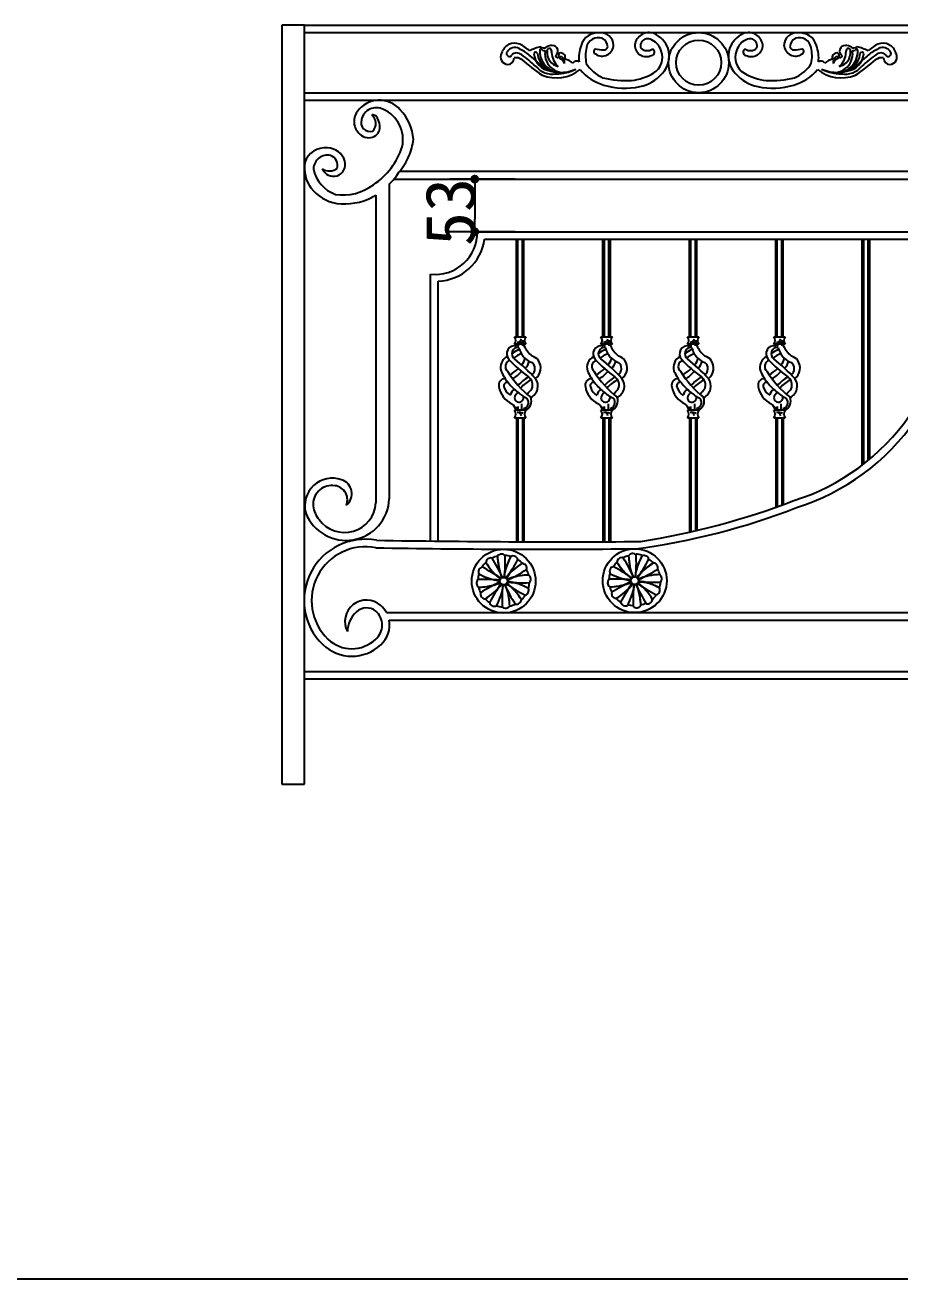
# Model space of a CAD drawing. Extents: x 12262 to 40734, y 30451 to 49613.
# Drawn here: x 15707 to 16580, y 41008 to 42260 of the extents above; entities that cross this region are included whole.
import ezdxf

# ---------------------------------------------------------------- set-up
doc = ezdxf.new("R2010")
doc.units = 0
doc.header["$LTSCALE"] = 0.85
doc.header["$MEASUREMENT"] = 0
doc.layers.get('0').update_dxf_attribs({"linetype": 'CONTINUOUS'})
doc.layers.add('www.cad-blocks.net', color=7, linetype='CONTINUOUS')
doc.styles.add('HZ', font='')
doc.styles.get('HZ').set_extended_font_data('仿宋_GB2312')

# ---------------------------------------------------------------- blocks, each defined once
blk = doc.blocks.new('A$C4E9F2DF3')
for p, q in [((22.49999918630783, 757.5035007044044), (-8.136921678669751e-07, 757.5035007044044)), ((-8.136921678669751e-07, 757.5035007044044), (-8.136921678669751e-07, 8.183220415958203e-06)), ((22.49999918630783, 757.5035007044044), (2305.895551100224, 757.5035007044044)), ((22.49999918630783, 8.183220415958203e-06), (22.49999918630783, 757.5035007044044)), ((22.49999918630783, 750.0035007044044), (2305.895551100224, 750.0035007044044)), ((22.49999918630783, 690.0035007044044), (2305.895551100224, 690.0035007044044)), ((22.49999918630783, 682.5035007044044), (2305.895551100224, 682.5035007044044)), ((111.8851709736755, 603.7535007044044), (739.9407639037127, 603.7535007044044)), ((733.9574340063591, 611.2535007044044), (117.4417159272816, 611.2535007044044)), ((232.8609224205757, 603.7535007044044), (167.4631906028717, 603.7535007044044)), ((107.2499991863078, 598.6168587601096), (107.2499991863078, 284.7750143232897)), ((192.4631906028717, 591.2535007044044), (192.4631906028717, 563.7535007044044)), ((93.74999918630783, 587.8433901050921), (93.74999918630783, 280.7550816965031)), ((232.8609224205757, 551.2535007044044), (167.4631906028717, 551.2535007044044)), ((195.1763586136967, 551.2535007044044), (675.0517415532122, 551.2535007044044)), ((202.3025761696063, 543.7535007044044), (668.5332940839398, 543.7535007044044)), ((234.1146980349622, 446.4488178797019), (234.1146980349622, 543.7535007044044)), ((235.6146980349622, 446.4488178797019), (235.6146980349622, 543.7535007044044)), ((240.1146980349622, 446.4488178797019), (240.1146980349622, 543.7535007044044)), ((241.6146980349622, 446.4488178797019), (241.6146980349622, 543.7535007044044)), ((320.3646980349622, 446.4488178797019), (320.3646980349622, 543.7535007044044)), ((321.8646980349622, 446.4488178797019), (321.8646980349622, 543.7535007044044)), ((326.3646980349622, 446.4488178797019), (326.3646980349622, 543.7535007044044)), ((327.8646980349622, 446.4488178797019), (327.8646980349622, 543.7535007044044)), ((406.6146980349622, 446.4488178797019), (406.6146980349622, 543.7535007044044)), ((408.1146980349622, 446.4488178797019), (408.1146980349622, 543.7535007044044)), ((412.6146980349622, 446.4488178797019), (412.6146980349622, 543.7535007044044)), ((414.1146980349622, 446.4488178797019), (414.1146980349622, 543.7535007044044)), ((492.8646980349622, 446.4488178797019), (492.8646980349622, 543.7535007044044)), ((494.3646980349622, 446.4488178797019), (494.3646980349622, 543.7535007044044)), ((498.8646980349622, 446.4488178797019), (498.8646980349622, 543.7535007044044)), ((500.3646980349622, 446.4488178797019), (500.3646980349622, 543.7535007044044)), ((579.1146980349622, 318.3872555541839), (579.1146980349622, 543.7535007044044)), ((580.6146980349622, 319.5460760625665), (580.6146980349622, 543.7535007044044)), ((585.1146980349622, 323.1490132141425), (585.1146980349622, 543.7535007044044)), ((586.6146980349622, 324.3936475562332), (586.6146980349622, 543.7535007044044)), ((148.5022142456219, 242.6237857039523), (148.4999991863078, 508.8684708592882)), ((156.0022153850477, 242.5406904863066), (155.9999991863078, 502.042366146381)), ((232.11760649387, 446.4488178797019), (243.6117895760599, 446.4488178797019)), ((243.6117895760599, 438.9488178797019), (232.11760649387, 438.9488178797019)), ((234.1146980349622, 437.2564842547617), (234.1146980349622, 438.9488178797019)), ((235.7477436168483, 438.9488178797019), (235.7477436168483, 436.9903086610611)), ((240.0769080767004, 443.0663543174833), (240.0769080767004, 437.3466247536799)), ((241.6146980349622, 437.617021537475), (241.6146980349622, 443.0663543174833)), ((318.36760649387, 446.4488178797019), (329.8617895760599, 446.4488178797019)), ((329.8617895760599, 438.9488178797019), (318.36760649387, 438.9488178797019)), ((320.3646980349622, 437.2564842547617), (320.3646980349622, 438.9488178797019)), ((321.9977436168483, 438.9488178797019), (321.9977436168483, 436.9903086610611)), ((326.3269080767004, 443.0663543174833), (326.3269080767004, 437.3466247536799)), ((327.8646980349622, 437.617021537475), (327.8646980349622, 443.0663543174833)), ((404.61760649387, 446.4488178797019), (416.1117895760599, 446.4488178797019)), ((416.1117895760599, 438.9488178797019), (404.61760649387, 438.9488178797019)), ((406.6146980349622, 437.2564842547617), (406.6146980349622, 438.9488178797019)), ((408.2477436168483, 438.9488178797019), (408.2477436168483, 436.9903086610611)), ((412.5769080767004, 443.0663543174833), (412.5769080767004, 437.3466247536799)), ((414.1146980349622, 437.617021537475), (414.1146980349622, 443.0663543174833)), ((490.86760649387, 446.4488178797019), (502.3617895760599, 446.4488178797019)), ((502.3617895760599, 438.9488178797019), (490.86760649387, 438.9488178797019)), ((492.8646980349622, 437.2564842547617), (492.8646980349622, 438.9488178797019)), ((494.4977436168483, 438.9488178797019), (494.4977436168483, 436.9903086610611)), ((498.8269080767004, 443.0663543174833), (498.8269080767004, 437.3466247536799)), ((500.3646980349622, 437.617021537475), (500.3646980349622, 443.0663543174833)), ((233.9525281102269, 373.0627890897704), (233.9525281102269, 376.5578740333112)), ((235.7477436168483, 373.0627890897704), (235.7477436168483, 376.9798075270464)), ((239.6383195533072, 373.0627890897667), (239.6383195533072, 379.5713592609154)), ((320.2025281102269, 373.0627890897704), (320.2025281102269, 376.5578740333112)), ((321.9977436168483, 373.0627890897704), (321.9977436168483, 376.9798075270464)), ((325.8883195533072, 373.0627890897667), (325.8883195533072, 379.5713592609154)), ((406.4525281102269, 373.0627890897704), (406.4525281102269, 376.5578740333112)), ((408.2477436168483, 373.0627890897704), (408.2477436168483, 376.9798075270464)), ((412.1383195533072, 373.0627890897667), (412.1383195533072, 379.5713592609154)), ((492.7025281102269, 373.0627890897704), (492.7025281102269, 376.5578740333112)), ((494.4977436168483, 373.0627890897704), (494.4977436168483, 376.9798075270464)), ((498.3883195533072, 373.0627890897667), (498.3883195533072, 379.5713592609154)), ((243.6117895760599, 373.0627890897667), (232.11760649387, 373.0627890897704)), ((232.11760649387, 365.5627890897649), (243.6117895760599, 365.5627890897649)), ((234.1146980349622, 365.5627890897649), (234.1146980349622, 241.9626936615768)), ((235.6146980349622, 365.5627890897649), (235.6146980349622, 241.9567269382769)), ((240.1146980349622, 365.5627890897649), (240.1146980349622, 241.9399871766182)), ((241.6146980349622, 365.5627890897649), (241.6146980349622, 241.9347940578791)), ((329.8617895760599, 373.0627890897667), (318.36760649387, 373.0627890897704)), ((318.36760649387, 365.5627890897649), (329.8617895760599, 365.5627890897649)), ((320.3646980349622, 365.5627890897649), (320.3646980349622, 241.933759031117)), ((321.8646980349622, 365.5627890897649), (321.8646980349622, 241.9389127197846)), ((326.3646980349622, 365.5627890897649), (326.3646980349622, 241.9555341909127)), ((327.8646980349622, 365.5627890897649), (327.8646980349622, 241.9614614839174)), ((416.1117895760599, 373.0627890897667), (404.61760649387, 373.0627890897704)), ((404.61760649387, 365.5627890897649), (416.1117895760599, 365.5627890897649)), ((406.6146980349622, 365.5627890897649), (406.6146980349622, 251.6326211179621)), ((408.1146980349622, 365.5627890897649), (408.1146980349622, 251.9525148394569)), ((412.6146980349622, 365.5627890897649), (412.6146980349622, 252.933948509979)), ((414.1146980349622, 365.5627890897649), (414.1146980349622, 253.2683621911074)), ((502.3617895760599, 373.0627890897667), (490.86760649387, 373.0627890897704)), ((490.86760649387, 365.5627890897649), (502.3617895760599, 365.5627890897649)), ((492.8646980349622, 365.5627890897649), (492.8646980349622, 276.3808504930639)), ((494.3646980349622, 365.5627890897649), (494.3646980349622, 276.913217881096)), ((498.8646980349622, 365.5627890897649), (498.8646980349622, 278.5314667743078)), ((500.3646980349622, 365.5627890897649), (500.3646980349622, 279.0779584507964)), ((104.4639504678544, 171.1562011382102), (803.0663026322673, 171.1562011382102)), ((107.1229930515638, 163.5000081832204), (807.9834310589613, 163.5000081832204)), ((23.78499139813903, 112.5000081832204), (2305.895551100224, 112.5000081832204)), ((23.78499139813903, 105.0000081832204), (2305.895551100224, 105.0000081832204)), ((-8.136921678669751e-07, 8.183220415958203e-06), (22.49999918630783, 8.183220415958203e-06))]:
    blk.add_line(p, q)
at = {"color": 0, "linetype": 'ByBlock'}
for p, q in [((192.4631906028717, 599.3785007044044), (192.4631906028717, 591.2535007044044)), ((192.4631906028717, 555.6285007044044), (192.4631906028717, 563.7535007044044))]:
    blk.add_line(p, q, dxfattribs=at)
at = {"color": 0, "linetype": 'ByBlock', "const_width": 4.375}
for points in [[(192.4631906028717, 601.5660007044044, 1), (192.4631906028717, 605.9410007044044, 1)], [(192.4631906028717, 553.4410007044044, 1), (192.4631906028717, 549.0660007044044, 1)]]:
    blk.add_lwpolyline(points, format="xyb", close=True, dxfattribs=at)
for centre, radius in [((415.9083516182436, 720.0035007044044), 30), ((415.9083516182436, 720.0035007044044), 22.5), ((221.3270278918753, 202.6235390371676), 31.875), ((352.1229007814109, 203.0312011382102), 31.875), ((221.3270278918753, 202.6235390371676), 3.75), ((352.1229007814109, 203.0312011382102), 3.75)]:
    blk.add_circle(centre, radius)
for centre, radius, start, end in [((232.37693512036, 725.870537070241), 13.53201210001999, 68.22891075498562, 164.8732449719198), ((215.9331250223331, 696.9501694667888), 46.71016131682453, 47.99650147877126, 62.64583605923286), ((315.4822655986673, 732.305882165052), 17.5010290753446, 84.17384175500011, 163.8208205486456), ((315.9199991983787, 732.7993164603868), 12.14419918105794, 71.74956477639233, 168.422614122036), ((318.2783893294845, 736.9424669782875), 12.81466766276464, 3.319074849871866, 94.56350199508985), ((314.2119044621659, 734.8034311573138), 11.00817829447833, 4.626352722742743, 59.95661710209164), ((366.5002080438144, 735.5121023464217), 14.50956985484905, 70.03428798290675, 171.1720087339455), ((364.4629576207908, 737.0343546483546), 6.640681744720794, 154.0994653635985, 203.667468075613), ((364.7911077925755, 736.9721195457623), 6.963603314373783, 66.98896976849083, 154.8182360390308), ((362.1904042287224, 727.4953348926465), 16.75430740379388, 14.43309274174952, 71.4761461936314), ((359.6447775058268, 724.1103737919984), 27.68456848424538, 21.24589960867418, 64.74893851006381), ((472.461170124915, 724.1116898850614), 27.68456848424326, 115.2523982917188, 158.7554371931832), ((469.915464426178, 727.496591591258), 16.75430740379305, 108.5251906081911, 165.5682440599545), ((465.6054735683047, 735.5132584882649), 14.50956985484903, 8.829328067865468, 109.9670488188795), ((467.3145397545532, 736.9733155632384), 6.963603314373531, 25.18310076277574, 113.0123670332898), ((467.6426884742041, 737.0355583220789), 6.640681744720243, 336.3338687262348, 25.90187143828816), ((513.8272588968248, 736.9447482115684), 12.81466766276805, 85.43783480669687, 176.6822619519307), ((517.8937936701523, 734.8058072687472), 11.00817829448047, 120.0447196997021, 175.3749840791531), ((516.1857456935895, 732.801652719796), 12.14419918105907, 11.57872267975431, 108.2517720253721), ((516.6234908057877, 732.3082286376193), 17.50102907534308, 16.18051625320391, 95.82749504674263), ((616.1734562601187, 696.9548385889757), 46.71016131682607, 117.3555007426141, 132.004835323005), ((599.7289714083236, 725.8748225242725), 13.53201210002244, 15.12809182981568, 111.772426046812), ((225.922610334268, 725.676491436996), 7.586452883614681, 150.5906546778688, 264.7049083236033), ((227.4709028779907, 729.2654064838098), 3.261695895455794, 118.6461550505769, 238.7488064515004), ((227.0979100681907, 728.5309823380358), 2.441121623873005, 237.2901382192089, 331.7614220220553), ((232.5521068390026, 726.2165411431415), 8.893696545468067, 51.27760570800683, 138.3434446970159), ((234.5163522893963, 722.5148625501588), 7.16803413271042, 47.04739128948059, 137.2995001849467), ((224.7906444903383, 702.7421168445035), 33.2041138454466, 45.62819699875428, 66.34037187151627), ((154.9740398464819, 609.9108285965358), 144.9709336648236, 47.30430165777602, 54.38266961300933), ((268.0492208882488, 694.0826957868667), 42.9789853207017, 103.1921538519298, 119.0337703752257), ((207.7284578161325, 671.6006933219887), 68.07395370041999, 39.37883966462807, 53.71928331889963), ((253.2414952031431, 728.6904041342223), 1.775691896863509, 15.8030900268855, 172.66505654156), ((270.4591357448753, 730.5981076950502), 19.05310144776272, 185.0616275007781, 262.4332883136133), ((276.4581027839413, 732.0248163131255), 21.69614370374576, 187.5503963458803, 270.8756635460151), ((278.9567000295556, 731.4588905851124), 21.60480626976491, 176.5207307160026, 254.643924990795), ((258.5729309248436, 732.2651307130891), 1.284598623263162, 11.13225049225612, 156.856183100541), ((261.3411671473878, 739.3961959670796), 4.652437062622157, 228.2081866430678, 301.4090834026459), ((261.3201346925907, 734.4026049104923), 2.404273022569897, 231.8014147061351, 296.7837439172029), ((260.1417747668856, 730.3751666794851), 2.941809516485797, 324.342533706846, 39.75007620919256), ((281.3985602143148, 728.9607684068524), 18.86890958652799, 180.9124965756373, 298.7798961414792), ((270.0220544614212, 725.179688133956), 12.00490064567363, 91.09257904461529, 121.4090834026903), ((266.8722129531179, 731.8178397483389), 2.307529964885253, 59.08051154109088, 208.5460604390469), ((279.1929970382935, 730.4224374177447), 14.59685896074554, 176.5397732510297, 256.9496110123247), ((265.8330311584577, 731.0978576390244), 3.498259035419697, 345.1518336901403, 50.50635369336145), ((288.8436499998752, 730.9771674230651), 19.64449626695173, 182.2632193194076, 228.7724095751707), ((269.9005005168565, 731.5533082839484), 5.630121498296917, 304.1123365089369, 91.09257904461529), ((274.7180297733967, 726.6352601274702), 1.679781758942698, 171.2115699673314, 342.8146361337305), ((278.3551183306454, 727.3082255827903), 2.344668549253329, 90.56648944229349, 209.9138695920476), ((278.4912285446517, 724.3884842980169), 1.58212608848586, 56.40809334340743, 188.112291530509), ((278.3763645605095, 725.1594130116391), 4.493586153123918, 340.0888393254126, 90.56648944234557), ((275.7485835871048, 720.3848011657774), 6.435000782932732, 348.9956669279744, 55.78937144545258), ((331.9039232117657, 724.8093142142843), 35.45838353415004, 159.5770854800733, 186.3814846675998), ((341.1935355162132, 726.7445172986918), 38.12836633548246, 167.1310280560056, 191.2310771233829), ((314.0930057679579, 731.227693083345), 2.805082587067399, 120.4973321000349, 246.8320424804758), ((326.3237107458799, 820.6096081530432), 88.03030467228932, 261.0768906618678, 266.5905403200218), ((319.5563791011336, 738.1178375312902), 11.52333742869907, 235.2578311407673, 357.844324586172), ((321.2772988790384, 736.788874258953), 4.058155887536251, 267.3326595150671, 344.3086008589555), ((363.7130855096757, 737.5569478780362), 11.5519925358907, 179.0976828445498, 297.1209870325678), ((364.5746886980169, 741.1619745026692), 9.19314702404554, 227.642956538658, 302.7158747100548), ((368.7850623227559, 730.3948461563123), 3.125742802047159, 273.5627909764188, 75.9604629481527), ((361.9248188792862, 725.0133538999526), 17.7844203918361, 300.8524445252651, 21.98547256603651), ((361.3610981823376, 726.631696145585), 25.23048915515475, 315.9527813916213, 17.31869172131123), ((470.7447906224043, 726.6329721934599), 25.23048915515425, 162.6826450804196, 224.0485554101309), ((470.1811076841113, 725.0146167957664), 17.78442039183504, 158.0158642357145, 239.148892276529), ((463.3207386837239, 730.3959489902572), 3.125742802047383, 104.0408738536353, 266.4385458253888), ((467.5308610930624, 741.1631755684066), 9.193147024045391, 237.2854620917682, 312.3583802631133), ((468.3925483921839, 737.5581690473282), 11.55199253588948, 242.8803497691904, 0.9036539572596763), ((512.5492417022551, 738.1200889467164), 11.52333742870133, 182.1570122156348, 304.7435056610183), ((510.8283529316477, 736.7910855229402), 4.058155887534537, 195.6927359428076, 272.6686772867389), ((505.7799853949637, 820.6117016534299), 88.03030467232634, 273.4107964817263, 278.9244461399016), ((518.012775791989, 731.2300719698487), 2.805082587068942, 293.1692943212867, 59.50400470171397), ((490.9123506507412, 726.7462638879042), 38.12836633548297, 348.7702596784457, 12.8703087457572), ((500.2020081040337, 724.8112775454574), 35.45838353414661, 353.6198521342052, 20.4242513217451), ((550.7072742276978, 728.963910107459), 18.86890958652799, 241.2214406602772, 359.0888402261047), ((553.7295585723523, 725.1626252259139), 4.49358615312317, 89.434847359417, 199.9124974762693), ((556.3574509443388, 720.3880746916675), 6.435000782932732, 124.2119653563033, 191.0056698739411), ((553.6147125752395, 724.3916938325438), 1.58212608848586, 351.8890452713349, 123.593243458386), ((553.7507546669922, 727.3114382921904), 2.344668549252936, 330.0874672096688, 89.43484735946912), ((555.6476601676022, 732.0280732816373), 21.69614370374576, 269.125673255772, 352.450940455821), ((557.3878589246078, 726.6385576961202), 1.679781758944326, 197.1867006680672, 8.789766834554781), ((552.912803300047, 730.4256305772524), 14.59685896074554, 283.051725789457, 3.461563550778125), ((543.262137398362, 730.9801354173196), 19.64449626695173, 311.2289272265417, 357.7381174823608), ((562.2052734339386, 731.5567182518917), 5.630121498295312, 88.9087577572209, 235.8890002929312), ((553.1490761266177, 731.462089257524), 21.60480626976491, 285.3574118109892, 3.480606085809514), ((562.0838681961177, 725.1830952675828), 12.00490064567612, 58.59225339912107, 88.9087577571688), ((566.2727534176211, 731.1013625076303), 3.498259035419697, 129.494983108467, 194.8495031115594), ((565.2335548249121, 731.8213203709838), 2.307529964885253, 331.4552763627005, 120.9208252607535), ((561.6466604924226, 730.6015046294069), 19.05310144776272, 277.5680484881798, 354.9397093010425), ((570.7644238140219, 739.3998056357723), 4.65243706262867, 238.5922533991211, 311.7931501586859), ((571.9640266691786, 730.3788043343666), 2.941809516485797, 140.2512605926212, 215.6588030948395), ((570.7855727772367, 734.4062150712598), 2.404273022569897, 243.2175928845916, 308.1999220957101), ((624.3787149077325, 671.6055538790242), 68.07395370041999, 126.2820534829216, 140.6224971371267), ((573.5328264149175, 732.2688049710778), 1.284598623263162, 23.14515370124476, 168.8690863095698), ((564.0574273111206, 694.0861489583313), 42.97898532067885, 60.96756642654629, 76.8091829498568), ((578.8643455392339, 728.6942027840742), 1.775691896863509, 7.336280260244486, 164.1982467748631), ((677.1345721858124, 609.9169200149536), 144.9709336648236, 125.6186671887557, 132.6970351440557), ((607.3158016591588, 702.7465793050724), 33.2041138454466, 113.6609649302499, 134.3731398029592), ((597.589632533105, 722.5190980890966), 7.16803413271042, 42.70183661684667, 132.9539455122686), ((599.5537916169033, 726.2208225100476), 8.893696545468067, 41.65789210481051, 128.7237310937445), ((605.0079343866328, 728.5353909594069), 2.441121623873005, 208.2399147796628, 302.7111985825691), ((604.634924441647, 729.2698064024644), 3.261695895455794, 301.2525303502615, 61.35518175115723), ((606.1833007200557, 725.6809274807565), 7.586452883614045, 275.2964284781434, 29.41068212391193), ((225.222492352972, 724.6548097070172), 6.532396782162323, 270, 359.9651777638265), ((233.8545980944455, 715.7811266740264), 9.114855427574756, 50.21630899301471, 103.318345336656), ((366.1670608676677, 868.6624092851671), 193.0731122986931, 229.0736496022914, 236.5514539466483), ((270.4817177493278, 731.1303060991067), 22.60863853545694, 220.4590377515005, 278.2150405427417), ((273.9058572978511, 742.5510080108397), 37.7415000999539, 247.9670123029873, 309.2144805075914), ((278.0917281412294, 747.6791105073098), 37.37059376255295, 241.6524015454389, 294.3542362846896), ((273.2305356652705, 753.2728964557227), 44.52184244299355, 270.6199179459346, 297.0859260944344), ((275.5705019765919, 717.6331578113386), 6.671010806738616, 13.19981021143309, 78.28565086098173), ((276.1415521878962, 701.5510110069645), 23.00367870323534, 51.73821594859438, 73.6911422698898), ((294.174887754878, 716.9941597762154), 4.605432581710898, 57.26575904458766, 145.3405188929279), ((333.540350063633, 741.4628277136362), 45.52302039135771, 218.2024659273015, 254.4574294629886), ((333.7836697112334, 737.2953670008937), 34.96385975032626, 210.9412404232714, 247.5039863849237), ((498.5651926996106, 741.4647528598416), 45.52302039135967, 285.5439073388238, 321.7988708744832), ((498.3219702855795, 737.2972864711955), 34.96385975032449, 292.4973504168419, 329.0600963784473), ((558.199660060186, 742.5543245244389), 37.74150009995443, 230.7868562942213, 292.0343244987949), ((537.9312258906466, 716.9970033880109), 4.605432581708047, 34.66081790888148, 122.7355777571976), ((554.0136695711426, 747.6823293564812), 37.37059376255295, 245.6471005170198, 298.3489352563639), ((558.8747315338514, 753.2762287227342), 44.52184244299355, 242.9154107073833, 269.381418855899), ((555.9649217659835, 701.5542753694044), 23.00367870323445, 106.3101945319448, 128.263120853255), ((556.535596755024, 717.6364354929065), 6.671010806738616, 101.7156859407775, 166.8015265903976), ((561.6240660709391, 731.1337025064404), 22.60863853545694, 261.7862962590563, 319.5422990502804), ((465.9355141356318, 868.6635731636652), 193.0731122987326, 303.4498828551498, 310.9276871994784), ((598.2515438366554, 715.7853776545853), 9.114855427564072, 76.68299146515496, 129.7850278087822), ((606.8834425386194, 724.6592620859283), 6.532396782164988, 180.0361590379361, 270.0013368018189), ((343.5540110300408, 796.6719783263634), 94.55712124678756, 255.8296101110884, 273.2098019051288), ((343.2099965961943, 755.6546237265738), 53.68833054941923, 276.028466813163, 301.2289266111088), ((348.9772992261651, 736.0224139360089), 40.70298694796232, 281.7822094010975, 318.5720865886793), ((483.1283704748002, 736.0239789150801), 40.70298694795933, 221.4292502131126, 258.2191274007021), ((488.8952150524883, 755.6563232606495), 53.68833054941181, 238.7724101906516, 263.9728699886447), ((488.5502436185125, 796.673669822887), 94.55712124679525, 266.7915348967022, 284.1717266907064), ((342.134317949668, 767.8745691117037), 73.28158567256783, 253.5171552060468, 281.9345522032043), ((489.9706085879225, 767.8762937397514), 73.28158567255892, 258.0667845985864, 286.4841815957117), ((97.43716875885912, 655.2197286784703), 27.28377202593362, 40.69066536451384, 144.6803124745925), ((88.71297111057174, 661.3123018343849), 16.64316930216372, 144.4303016005783, 236.3764360920324), ((94.39880335712769, 659.7648522979944), 15.31089936106853, 62.48645093050301, 167.7162256277681), ((90.32702402633004, 662.1527136475761), 5.770128021709674, 53.61391190240467, 96.3731337656747), ((82.91917676225603, 659.3592630337153), 10.88679877579878, 315.704215763968, 51.5661783180538), ((79.6992221847322, 654.9901357924682), 18.3533996749956, 5.975670223283521, 40.04244232052226), ((87.51576441041288, 643.0248945274961), 33.37702825360119, 348.0914889731056, 65.28322820673826), ((85.58208381740224, 640.8477089882399), 45.75280074227943, 3.20388856223325, 44.66138705425917), ((87.98435390999293, 660.3005739207201), 8.968865994839655, 162.3342168182852, 287.7010278916899), ((87.65643791030925, 655.8230567819392), 10.35270973736657, 306.0574237760938, 5.975670223283521), ((86.62354032640724, 657.2417261431201), 12.10756020825626, 233.9425762239062, 306.0574237760938), ((70.26091581768378, 650.5828254196185), 61.42331545542509, 337.0822378571152, 353.2889899778764), ((43.08911310559779, 613.7660915860433), 21.25676269250601, 82.84558283854628, 162.2039384730938), ((45.77183942251213, 613.5110286310628), 14.22447461131895, 78.14394666443283, 177.555596114581), ((45.43454122611001, 616.7246053199633), 18.13526015975967, 16.28893991150809, 89.04591845258423), ((44.79194746991197, 617.2132802732485), 10.9385414811216, 344.9542608693035, 69.09905809025656), ((50.70677683054237, 658.9284457785398), 73.11076519512793, 303.8961752733902, 341.8364256816812), ((70.26091581766923, 650.5828254196331), 61.42331545544305, 319.3440118649183, 337.0822378571152), ((57.16819290427156, 615.3526546266712), 34.66819371796953, 171.857684799681, 215.821637332386), ((64.99638433757718, 620.5938401879066), 34.05747449973364, 190.9617259205217, 250.3828160273144), ((51.42280442805531, 618.474441306802), 11.8965726249814, 201.2458996086742, 16.28893991162274), ((47.68338542376296, 625.82381274416), 13.78279660501371, 237.7800351804365, 303.8240607607067), ((54.48572338089616, 650.8896158428906), 74.27321141774459, 315.268112512601, 327.1167722563733), ((61.98268663220006, 620.6290976087057), 41.68570027594411, 217.8296232735915, 259.9933874057841), ((61.03712381551486, 638.1319860058829), 50.17870474560807, 261.4329051813529, 307.3503436293952), ((62.53607266523977, 639.5571247923654), 60.48422201451098, 262.5936300880567, 297.3249268918932), ((54.48572338088161, 650.8896158429161), 74.27321141777227, 298.8294053253598, 301.9140521368325), ((152.9276474828448, 550.8861394886062), 42.2503082412543, 263.9846070836252, 0.4981860089917185), ((154.4190816950631, 550.3525899247688), 48.33608405355186, 271.8742945141005, 352.1531811038594), ((227.9893391199512, 442.6988178797019), 5.577193874213298, 317.7488902485975, 42.2511097514025), ((235.1746197616267, 444.9996408580828), 3.942481886342047, 265.2163898866563, 352.6612339659551), ((236.559896397499, 449.6422980580846), 8.696183328894367, 260.8339012394735, 300.5402561627241), ((247.7400569499787, 442.6988178797019), 5.577193874213298, 137.7488902485975, 222.2511097514025), ((314.2393391199512, 442.6988178797019), 5.577193874213298, 317.7488902485975, 42.2511097514025), ((321.4246197616267, 444.9996408580828), 3.942481886342047, 265.2163898866563, 352.6612339659551), ((322.809896397499, 449.6422980580846), 8.696183328894367, 260.8339012394735, 300.5402561627241), ((333.9900569499787, 442.6988178797019), 5.577193874213298, 137.7488902485975, 222.2511097514025), ((400.4893391199512, 442.6988178797019), 5.577193874213298, 317.7488902485975, 42.2511097514025), ((407.6746197616267, 444.9996408580828), 3.942481886342047, 265.2163898866563, 352.6612339659551), ((409.059896397499, 449.6422980580846), 8.696183328894367, 260.8339012394735, 300.5402561627241), ((420.2400569499787, 442.6988178797019), 5.577193874213298, 137.7488902485975, 222.2511097514025), ((486.7393391199512, 442.6988178797019), 5.577193874213298, 317.7488902485975, 42.2511097514025), ((493.9246197616267, 444.9996408580828), 3.942481886342047, 265.2163898866563, 352.6612339659551), ((495.309896397499, 449.6422980580846), 8.696183328894367, 260.8339012394735, 300.5402561627241), ((506.4900569499787, 442.6988178797019), 5.577193874213298, 137.7488902485975, 222.2511097514025), ((230.1937838792091, 415.8158419994888), 11.99325212616904, 116.7888956720028, 197.0453113431874), ((232.3469669786718, 429.4332326186832), 8.020482482293028, 77.26734956974185, 223.2127622003358), ((235.8890689775508, 429.5069372199232), 6.355412217665655, 83.9246351149139, 233.5995425496552), ((244.2756743772497, 412.6242106646096), 22.34033371314288, 110.0061439129721, 131.2884993103641), ((250.3148825578173, 399.7684641935411), 31.86597487513622, 110.0276793773449, 126.9174204166658), ((256.5789932878088, 440.0562728493805), 20.45926564852192, 191.9310031387201, 226.9464569566837), ((267.2927634912767, 449.1296887801545), 28.14079872035328, 204.1489053520082, 231.1859709307035), ((247.1850858973348, 416.9673834779496), 10.52904904226781, 33.33169745075807, 76.43720794551471), ((316.4437838792091, 415.8158419994888), 11.99325212616904, 116.7888956720028, 197.0453113431874), ((318.5969669786718, 429.4332326186832), 8.020482482293028, 77.26734956974185, 223.2127622003358), ((322.1390689775508, 429.5069372199232), 6.355412217665655, 83.9246351149139, 233.5995425496552), ((330.5256743772497, 412.6242106646096), 22.34033371314288, 110.0061439129721, 131.2884993103641), ((336.5648825578173, 399.7684641935411), 31.86597487513622, 110.0276793773449, 126.9174204166658), ((342.8289932878088, 440.0562728493805), 20.45926564852192, 191.9310031387201, 226.9464569566837), ((353.5427634912767, 449.1296887801545), 28.14079872035328, 204.1489053520082, 231.1859709307035), ((333.4350858973348, 416.9673834779496), 10.52904904226781, 33.33169745075807, 76.43720794551471), ((402.6937838792091, 415.8158419994888), 11.99325212616904, 116.7888956720028, 197.0453113431874), ((404.8469669786718, 429.4332326186832), 8.020482482293028, 77.26734956974185, 223.2127622003358), ((408.3890689775508, 429.5069372199232), 6.355412217665655, 83.9246351149139, 233.5995425496552), ((416.7756743772497, 412.6242106646096), 22.34033371314288, 110.0061439129721, 131.2884993103641), ((422.8148825578173, 399.7684641935411), 31.86597487513622, 110.0276793773449, 126.9174204166658), ((429.0789932878088, 440.0562728493805), 20.45926564852192, 191.9310031387201, 226.9464569566837), ((439.7927634912767, 449.1296887801545), 28.14079872035328, 204.1489053520082, 231.1859709307035), ((419.6850858973348, 416.9673834779496), 10.52904904226781, 33.33169745075807, 76.43720794551471), ((488.9437838792091, 415.8158419994888), 11.99325212616904, 116.7888956720028, 197.0453113431874), ((491.0969669786718, 429.4332326186832), 8.020482482293028, 77.26734956974185, 223.2127622003358), ((494.6390689775508, 429.5069372199232), 6.355412217665655, 83.9246351149139, 233.5995425496552), ((503.0256743772497, 412.6242106646096), 22.34033371314288, 110.0061439129721, 131.2884993103641), ((509.0648825578173, 399.7684641935411), 31.86597487513622, 110.0276793773449, 126.9174204166658), ((515.3289932878088, 440.0562728493805), 20.45926564852192, 191.9310031387201, 226.9464569566837), ((526.0427634912767, 449.1296887801545), 28.14079872035328, 204.1489053520082, 231.1859709307035), ((505.9350858973348, 416.9673834779496), 10.52904904226781, 33.33169745075807, 76.43720794551471), ((229.4113206926886, 416.7687629089796), 6.382445495077827, 107.4523129815591, 228.1213308905127), ((321.1242708766849, 509.8417402745727), 127.7979364485624, 222.2337210496766, 234.0452775895598), ((197.1060630696793, 457.4924800475565), 57.74936644432101, 301.789140165622, 312.1260389289719), ((112.6079637136572, 275.4888433126034), 190.9307901249117, 42.63727886508399, 51.2493917648972), ((232.8474477068412, 426.0716604993049), 9.81198170403178, 309.5754578524743, 354.3541161105957), ((256.5789932878088, 440.0562728493824), 20.45926564852396, 226.9464569567549, 250.3242446709012), ((232.6007275885022, 425.4504260566318), 14.71662859868218, 314.7447090707171, 346.1982756650482), ((244.8047978784716, 414.7021474419907), 7.807066158959383, 307.6007927900091, 51.25941681574656), ((245.3293454519726, 415.2791182515321), 13.01307424759419, 306.4870327158055, 35.05284407415821), ((315.6613206926886, 416.7687629089796), 6.382445495077827, 107.4523129815591, 228.1213308905127), ((407.3742708766849, 509.8417402745727), 127.7979364485624, 222.2337210496766, 234.0452775895598), ((283.3560630696793, 457.4924800475565), 57.74936644432101, 301.789140165622, 312.1260389289719), ((198.8579637136572, 275.4888433126034), 190.9307901249117, 42.63727886508399, 51.2493917648972), ((319.0974477068412, 426.0716604993049), 9.81198170403178, 309.5754578524743, 354.3541161105957), ((342.8289932878088, 440.0562728493824), 20.45926564852396, 226.9464569567549, 250.3242446709012), ((318.8507275885022, 425.4504260566318), 14.71662859868218, 314.7447090707171, 346.1982756650482), ((331.0547978784716, 414.7021474419907), 7.807066158959383, 307.6007927900091, 51.25941681574656), ((331.5793454519726, 415.2791182515321), 13.01307424759419, 306.4870327158055, 35.05284407415821), ((401.9113206926886, 416.7687629089796), 6.382445495077827, 107.4523129815591, 228.1213308905127), ((493.6242708766849, 509.8417402745727), 127.7979364485624, 222.2337210496766, 234.0452775895598), ((369.6060630696793, 457.4924800475565), 57.74936644432101, 301.789140165622, 312.1260389289719), ((285.1079637136572, 275.4888433126034), 190.9307901249117, 42.63727886508399, 51.2493917648972), ((405.3474477068412, 426.0716604993049), 9.81198170403178, 309.5754578524743, 354.3541161105957), ((429.0789932878088, 440.0562728493824), 20.45926564852396, 226.9464569567549, 250.3242446709012), ((405.1007275885022, 425.4504260566318), 14.71662859868218, 314.7447090707171, 346.1982756650482), ((417.3047978784716, 414.7021474419907), 7.807066158959383, 307.6007927900091, 51.25941681574656), ((417.8293454519726, 415.2791182515321), 13.01307424759419, 306.4870327158055, 35.05284407415821), ((488.1613206926886, 416.7687629089796), 6.382445495077827, 107.4523129815591, 228.1213308905127), ((579.8742708766849, 509.8417402745727), 127.7979364485624, 222.2337210496766, 234.0452775895598), ((455.8560630696793, 457.4924800475565), 57.74936644432101, 301.789140165622, 312.1260389289719), ((371.3579637136572, 275.4888433126034), 190.9307901249117, 42.63727886508399, 51.2493917648972), ((491.5974477068412, 426.0716604993049), 9.81198170403178, 309.5754578524743, 354.3541161105957), ((515.3289932878088, 440.0562728493824), 20.45926564852396, 226.9464569567549, 250.3242446709012), ((491.3507275885022, 425.4504260566318), 14.71662859868218, 314.7447090707171, 346.1982756650482), ((503.5547978784716, 414.7021474419907), 7.807066158959383, 307.6007927900091, 51.25941681574656), ((504.0793454519726, 415.2791182515321), 13.01307424759419, 306.4870327158055, 35.05284407415821), ((223.2203277325943, 398.0792609181408), 6.812305680173288, 93.30185232443874, 193.4754188759809), ((268.2810469767419, 434.90556812465), 54.46620103117613, 204.5214085416385, 219.3219078249112), ((224.7191006248286, 397.6167909221258), 3.261891592467236, 90, 213.4920551807355), ((313.1042156296817, 467.3409381513102), 103.9066919382875, 212.1706017116971, 231.4302668574603), ((275.5308978100957, 440.3690095970142), 63.5377896976936, 218.9904604375305, 231.1703925770726), ((214.974465617559, 431.3146833012506), 30.87047223652039, 299.8262278079249, 321.093367690684), ((272.8804202235715, 362.9648568690864), 51.02657688960447, 121.6724803845317, 136.6911152479693), ((271.5116177962318, 364.0408537032708), 45.68280599706726, 119.9204787436932, 136.7967343449032), ((240.4430632598705, 398.3524107486337), 9.823365653854493, 336.7000147943018, 54.92348186128439), ((242.8789207326954, 397.2493851517502), 12.69136193553308, 296.637290112954, 36.60240029393326), ((309.4703277325943, 398.0792609181408), 6.812305680173288, 93.30185232443874, 193.4754188759809), ((354.5310469767419, 434.90556812465), 54.46620103117613, 204.5214085416385, 219.3219078249112), ((310.9691006248286, 397.6167909221258), 3.261891592467236, 90, 213.4920551807355), ((399.3542156296817, 467.3409381513102), 103.9066919382875, 212.1706017116971, 231.4302668574603), ((361.7808978100957, 440.3690095970142), 63.5377896976936, 218.9904604375305, 231.1703925770726), ((301.224465617559, 431.3146833012506), 30.87047223652039, 299.8262278079249, 321.093367690684), ((359.1304202235715, 362.9648568690864), 51.02657688960447, 121.6724803845317, 136.6911152479693), ((357.7616177962318, 364.0408537032708), 45.68280599706726, 119.9204787436932, 136.7967343449032), ((326.6930632598705, 398.3524107486337), 9.823365653854493, 336.7000147943018, 54.92348186128439), ((329.1289207326954, 397.2493851517502), 12.69136193553308, 296.637290112954, 36.60240029393326), ((395.7203277325943, 398.0792609181408), 6.812305680173288, 93.30185232443874, 193.4754188759809), ((440.7810469767419, 434.90556812465), 54.46620103117613, 204.5214085416385, 219.3219078249112), ((397.2191006248286, 397.6167909221258), 3.261891592467236, 90, 213.4920551807355), ((485.6042156296817, 467.3409381513102), 103.9066919382875, 212.1706017116971, 231.4302668574603), ((448.0308978100957, 440.3690095970142), 63.5377896976936, 218.9904604375305, 231.1703925770726), ((387.474465617559, 431.3146833012506), 30.87047223652039, 299.8262278079249, 321.093367690684), ((445.3804202235715, 362.9648568690864), 51.02657688960447, 121.6724803845317, 136.6911152479693), ((444.0116177962318, 364.0408537032708), 45.68280599706726, 119.9204787436932, 136.7967343449032), ((412.9430632598705, 398.3524107486337), 9.823365653854493, 336.7000147943018, 54.92348186128439), ((415.3789207326954, 397.2493851517502), 12.69136193553308, 296.637290112954, 36.60240029393326), ((481.9703277325943, 398.0792609181408), 6.812305680173288, 93.30185232443874, 193.4754188759809), ((527.0310469767419, 434.90556812465), 54.46620103117613, 204.5214085416385, 219.3219078249112), ((483.4691006248286, 397.6167909221258), 3.261891592467236, 90, 213.4920551807355), ((571.8542156296817, 467.3409381513102), 103.9066919382875, 212.1706017116971, 231.4302668574603), ((534.2808978100957, 440.3690095970142), 63.5377896976936, 218.9904604375305, 231.1703925770726), ((473.724465617559, 431.3146833012506), 30.87047223652039, 299.8262278079249, 321.093367690684), ((531.6304202235715, 362.9648568690864), 51.02657688960447, 121.6724803845317, 136.6911152479693), ((530.2616177962318, 364.0408537032708), 45.68280599706726, 119.9204787436932, 136.7967343449032), ((499.1930632598705, 398.3524107486337), 9.823365653854493, 336.7000147943018, 54.92348186128439), ((501.6289207326954, 397.2493851517502), 12.69136193553308, 296.637290112954, 36.60240029393326), ((238.9765500656504, 400.3207798358544), 22.70615706025776, 189.7082732713495, 245.7574321092471), ((232.7679594239889, 398.2687063249377), 11.04474815800351, 192.8263342790656, 246.1528208769404), ((234.910479015929, 387.9842735388083), 6.610418095636218, 114.9922453459362, 178.4170514008142), ((240.5259643692552, 383.7131606923158), 8.63804924785083, 124.0266833628412, 166.7575235987083), ((275.5308978101175, 440.3690095970705), 63.53778969775102, 231.1703925770726, 241.0106030342357), ((87.9951028387677, 530.2211867094029), 210.9546666501489, 318.0010194650594, 319.9449091249044), ((325.2265500656504, 400.3207798358544), 22.70615706025776, 189.7082732713495, 245.7574321092471), ((319.0179594239889, 398.2687063249377), 11.04474815800351, 192.8263342790656, 246.1528208769404), ((321.160479015929, 387.9842735388083), 6.610418095636218, 114.9922453459362, 178.4170514008142), ((326.7759643692552, 383.7131606923158), 8.63804924785083, 124.0266833628412, 166.7575235987083), ((361.7808978101175, 440.3690095970705), 63.53778969775102, 231.1703925770726, 241.0106030342357), ((174.2451028387677, 530.2211867094029), 210.9546666501489, 318.0010194650594, 319.9449091249044), ((411.4765500656504, 400.3207798358544), 22.70615706025776, 189.7082732713495, 245.7574321092471), ((405.2679594239889, 398.2687063249377), 11.04474815800351, 192.8263342790656, 246.1528208769404), ((407.410479015929, 387.9842735388083), 6.610418095636218, 114.9922453459362, 178.4170514008142), ((413.0259643692552, 383.7131606923158), 8.63804924785083, 124.0266833628412, 166.7575235987083), ((448.0308978101175, 440.3690095970705), 63.53778969775102, 231.1703925770726, 241.0106030342357), ((260.4951028387677, 530.2211867094029), 210.9546666501489, 318.0010194650594, 319.9449091249044), ((497.7265500656504, 400.3207798358544), 22.70615706025776, 189.7082732713495, 245.7574321092471), ((491.5179594239889, 398.2687063249377), 11.04474815800351, 192.8263342790656, 246.1528208769404), ((493.660479015929, 387.9842735388083), 6.610418095636218, 114.9922453459362, 178.4170514008142), ((499.2759643692552, 383.7131606923158), 8.63804924785083, 124.0266833628412, 166.7575235987083), ((534.2808978101175, 440.3690095970705), 63.53778969775102, 231.1703925770726, 241.0106030342357), ((346.7451028387677, 530.2211867094029), 210.9546666501489, 318.0010194650594, 319.9449091249044), ((220.9416489769328, 369.2155101637327), 13.56777546084603, 16.47279434835795, 50.05211943037309), ((236.6892776632121, 385.8151403911761), 4.573331965083762, 181.5441607946784, 14.46652353350748), ((240.1218290187981, 380.8566542513072), 6.065490659263948, 280.462691965713, 40.45072208882818), ((239.3423417980575, 382.3743271728927), 9.72231930912654, 286.7147196127941, 22.54210927268857), ((307.1916489769328, 369.2155101637327), 13.56777546084603, 16.47279434835795, 50.05211943037309), ((322.9392776632121, 385.8151403911761), 4.573331965083762, 181.5441607946784, 14.46652353350748), ((326.3718290187981, 380.8566542513072), 6.065490659263948, 280.462691965713, 40.45072208882818), ((325.5923417980575, 382.3743271728927), 9.72231930912654, 286.7147196127941, 22.54210927268857), ((393.4416489769328, 369.2155101637327), 13.56777546084603, 16.47279434835795, 50.05211943037309), ((409.1892776632121, 385.8151403911761), 4.573331965083762, 181.5441607946784, 14.46652353350748), ((412.6218290187981, 380.8566542513072), 6.065490659263948, 280.462691965713, 40.45072208882818), ((411.8423417980575, 382.3743271728927), 9.72231930912654, 286.7147196127941, 22.54210927268857), ((479.6916489769328, 369.2155101637327), 13.56777546084603, 16.47279434835795, 50.05211943037309), ((495.4392776632121, 385.8151403911761), 4.573331965083762, 181.5441607946784, 14.46652353350748), ((498.8718290187981, 380.8566542513072), 6.065490659263948, 280.462691965713, 40.45072208882818), ((498.0923417980575, 382.3743271728927), 9.72231930912654, 286.7147196127941, 22.54210927268857), ((227.9893391199485, 369.3127890897667), 5.577193874217763, 317.7488902486326, 42.2511097514025), ((235.1746197616267, 367.0119661113858), 3.942481886342047, 7.338766034044856, 94.7836101132831), ((236.559896397499, 362.3693089113876), 8.696183328894367, 59.45974383727594, 99.16609876052645), ((247.7400569499796, 369.3127890897667), 5.577193874215194, 137.7488902486325, 222.2511097514025), ((314.2393391199485, 369.3127890897667), 5.577193874217763, 317.7488902486326, 42.2511097514025), ((321.4246197616267, 367.0119661113858), 3.942481886342047, 7.338766034044856, 94.7836101132831), ((322.809896397499, 362.3693089113876), 8.696183328894367, 59.45974383727594, 99.16609876052645), ((333.9900569499796, 369.3127890897667), 5.577193874215194, 137.7488902486325, 222.2511097514025), ((400.4893391199485, 369.3127890897667), 5.577193874217763, 317.7488902486326, 42.2511097514025), ((407.6746197616267, 367.0119661113858), 3.942481886342047, 7.338766034044856, 94.7836101132831), ((409.059896397499, 362.3693089113876), 8.696183328894367, 59.45974383727594, 99.16609876052645), ((420.2400569499796, 369.3127890897667), 5.577193874215194, 137.7488902486325, 222.2511097514025), ((486.7393391199485, 369.3127890897667), 5.577193874217763, 317.7488902486326, 42.2511097514025), ((493.9246197616267, 367.0119661113858), 3.942481886342047, 7.338766034044856, 94.7836101132831), ((495.309896397499, 362.3693089113876), 8.696183328894367, 59.45974383727594, 99.16609876052645), ((506.4900569499796, 369.3127890897667), 5.577193874215194, 137.7488902486325, 222.2511097514025), ((445.0054022362219, 493.5311839846509), 220.5917017607444, 287.3592603808007, 325.2377302034383), ((445.0277167766817, 493.5236594942235), 228.0714697499984, 287.4440762201207, 325.2099953476369), ((50.42951710720263, 277.7404152140862), 27.5489346810037, 70.56785294275939, 195.2626071813528), ((55.38479960035602, 289.8769244686719), 14.46914770678947, 308.4443809146279, 73.08440006094148), ((49.69559579805809, 279.606001357939), 18.37428649376894, 85.74635632409085, 186.463872005161), ((51.43774288746954, 283.9197308790353), 14.01507778721962, 337.4474225597451, 91.55078963291766), ((64.0344263536681, 286.4853223361242), 43.24940333405229, 201.7080680662317, 357.7336337148556), ((52.33134350093496, 278.6804431963774), 20.92446842568692, 183.1312355939394, 223.8124182806763), ((62.60502181754055, 282.3240522754149), 31.18447184061936, 215.5467187536999, 357.1160851384637), ((264.5834067020905, 914.7939537139682), 685.5956850756234, 277.3937047141428, 291.2794523398398), ((237.8354766829325, 997.3313598100012), 764.7284097166629, 279.0498150730108, 290.9143140274145), ((83.29826097822752, 183.2749585382517), 61.13984201065093, 79.35927628955139, 225.9588300975435), ((281.1426063307581, 11875.96031458254), 11634.09267058473, 269.081211957196, 270.3791122487943), ((83.29313272182208, 183.2766902534622), 53.63173157205132, 78.75763380606047, 225.936672270522), ((259.2905354200957, 9749.80755522109), 9515.368351053148, 269.0031598841573, 270.5631290548677), ((208.6194306233447, 220.6259397656067), 5.089637117045539, 77.18074418909846, 173.2545279220649), ((221.3270278918753, 202.6235390371676), 25.71880769593408, 103.6794526056746, 116.7558195054302), ((69.82494060982026, 136.5868510530054), 165.8312110760859, 24.83460362638934, 32.4593791865465), ((219.3231262004838, 224.567874031367), 5.089637117045901, 47.18074418906508, 143.2545279220411), ((279.124540332894, 229.1492952427161), 63.89822169493992, 181.3778597340489, 197.0088216906377), ((279.1245403328985, 229.1492952427088), 63.89822169494164, 181.3778597340489, 201.2925028712101), ((284.6440200441102, 196.6967615452668), 63.898221694926, 151.3778597341177, 171.2925028711837), ((57.10402758719192, 221.185133302115), 165.8312110760618, 354.8346036263706, 2.459379186612569), ((284.6440200441211, 196.6967615452577), 63.89822169493992, 151.3778597341177, 167.0088216905836), ((221.3270278918753, 202.6235390371676), 25.71880769593408, 73.67945260572539, 86.755819505427), ((230.5637656175431, 222.6298414569937), 5.089637117045599, 17.18074418911594, 113.2545279220701), ((339.4153035128857, 221.0336018666494), 5.089637117045539, 77.18074418909846, 173.2545279220649), ((352.1229007814109, 203.0312011382102), 25.71880769593408, 103.6794526056746, 116.7558195054302), ((200.6208134993612, 136.994513154048), 165.8312110760859, 24.83460362638934, 32.4593791865465), ((350.1189990900248, 224.9755361324151), 5.089637117042191, 47.1807441891033, 143.2545279220411), ((409.9204132224404, 229.5569573437588), 63.89822169493992, 181.3778597340489, 197.0088216906377), ((409.9204132224422, 229.556957343766), 63.89822169494471, 181.3778597340489, 201.2925028712101), ((415.4398929336667, 197.1044236463131), 63.89822169494045, 151.3778597341177, 171.2925028711837), ((187.8999004766893, 221.5927954031195), 165.8312110761018, 354.8346036263706, 2.459379186612569), ((415.4398929336621, 197.1044236463003), 63.89822169493992, 151.3778597341177, 167.0088216905836), ((352.1229007814109, 203.8707864201097), 25.71880769593408, 73.67945260572539, 86.755819505427), ((361.3596385070823, 223.0375035580382), 5.0896371170468, 17.18074418911594, 113.2545279220701), ((201.3207254720464, 211.8602767628399), 5.089637117045662, 107.1807441890661, 203.2545279220701), ((221.3270278918753, 202.6235390371676), 25.71880769593408, 133.6794526056666, 146.7558195054335), ((123.1407155713132, 69.68304602006356), 165.8312110761003, 54.83460362638573, 62.45937918657828), ((258.1182638385726, 254.4942739862763), 63.89822169493992, 211.3778597341149, 227.0088216905386), ((258.1182638385708, 254.4942739862781), 63.89822169493728, 211.3778597341149, 231.2925028712094), ((69.82494060979661, 136.5868510529763), 165.8312110761234, 25.21923215971314, 28.937744841543), ((57.10402758713099, 221.1851333021077), 165.8312110761234, 355.2192321597099, 358.9377448415508), ((273.1977628409813, 165.8323030904721), 63.89822169493775, 121.3778597340975, 141.2925028712501), ((88.38653487476768, 300.8098513576897), 165.8312110760803, 324.8346036263557, 332.4593791866004), ((88.3865348747313, 300.8098513577152), 165.8312110761234, 325.2192321597663, 328.9377448415492), ((155.2903399076667, 354.1256263192208), 165.8312110761064, 294.8346036263675, 302.4593791865905), ((273.1977628409841, 165.8323030904703), 63.89822169493992, 121.377859734142, 137.0088216905742), ((221.3270278918753, 202.6235390371676), 25.71880769593408, 43.67945260570259, 56.75581950540489), ((239.32942862031, 215.3311363056964), 5.08963711704425, 347.1807441890985, 83.25452792207099), ((221.3270278918753, 202.6235390371676), 25.71880769593408, 13.67945260566222, 26.75581950543024), ((332.1165983615874, 212.2679388638862), 5.089637117042186, 107.1807441891159, 203.2545279220701), ((352.1229007814109, 203.0312011382102), 25.71880769593408, 133.6794526056666, 146.7558195054335), ((253.9365884608542, 70.09070812110622), 165.8312110761003, 54.83460362638573, 62.45937918657828), ((388.9141367281136, 254.9019360873244), 63.89822169493992, 211.3778597341149, 227.0088216905386), ((388.9141367281118, 254.9019360873208), 63.89822169493728, 211.3778597341149, 231.2925028712094), ((200.6208134993321, 136.9945131540189), 165.8312110761234, 25.21923215971314, 28.937744841543), ((187.8999004766665, 221.5927954031558), 165.8312110761234, 355.2192321597099, 358.9377448415508), ((403.9936357305223, 166.2399651915148), 63.89822169493775, 121.3778597340975, 141.2925028712501), ((219.1824077643087, 301.2175134587324), 165.8312110760803, 324.8346036263557, 332.4593791866004), ((219.1824077642777, 301.2175134587633), 165.8312110761234, 325.2192321597663, 328.9377448415492), ((286.0862127972487, 354.5332884202653), 165.8312110760859, 294.8346036263675, 302.4593791865465), ((403.9936357305251, 166.239965191513), 63.89822169493992, 121.377859734142, 137.0088216905742), ((352.1229007814109, 203.0312011382102), 25.71880769593408, 43.67945260570259, 56.75581950540489), ((370.1253015098509, 215.7387984067391), 5.08963711704425, 347.1807441890985, 83.25452792207099), ((352.1229007814109, 203.0312011382102), 25.71880769593408, 13.67945260566222, 26.75581950543024), ((199.3826928976714, 200.6196373457806), 5.089637117043477, 137.1807441891033, 233.2545279220411), ((221.3270278918753, 202.6235390371676), 25.71880769593408, 163.6794526057254, 176.755819505479), ((202.7654336269252, 38.40053873244324), 165.8312110761028, 84.83460362637524, 92.45937918655828), ((194.8012716863341, 260.4210514781953), 63.89822169494072, 271.377859734101, 291.2925028711911), ((227.2538053837852, 265.9405311894188), 63.89822169493992, 241.3778597341177, 257.0088216905718), ((227.2538053837743, 265.9405311894243), 63.89822169494212, 241.3778597341177, 261.2925028712273), ((287.3637158760375, 51.12145175511796), 165.8312110760859, 114.8346036263675, 122.4593791865465), ((202.7654336269297, 38.40053873242323), 165.8312110761234, 85.21923215971418, 88.93774484154983), ((287.3637158760666, 51.12145175508886), 165.8312110761234, 115.2192321597131, 118.9377448415178), ((123.1407155713223, 69.68304602003445), 165.8312110761234, 55.21923215969373, 58.93774484157615), ((184.5357919451744, 150.7528040880625), 63.89822169493728, 31.37785973411489, 51.29250287120942), ((247.8527840974266, 144.8260265961435), 63.89822169494291, 91.37785973410102, 111.2925028711911), ((239.88862215682, 366.8465393418919), 165.8312110761028, 264.8346036263753, 272.4593791865583), ((215.4002503999682, 139.3065468849345), 63.89822169492484, 61.37785973411768, 81.29250287122733), ((155.2903399076786, 354.1256263192463), 165.8312110761234, 295.2192321597131, 298.9377448415178), ((239.88862215681, 366.8465393419119), 165.8312110761234, 265.2192321597142, 268.9377448415498), ((247.8527840974239, 144.8260265961435), 63.89822169493992, 91.37785973415312, 107.0088216905727), ((215.40025039996, 139.3065468849218), 63.89822169493992, 61.37785973411768, 77.00882169057186), ((221.3270278918753, 202.6235390371676), 25.71880769593408, 343.6794526057253, 356.755819505479), ((243.271362886072, 204.6274407285564), 5.089637117046047, 317.1807441891033, 53.25452792208283), ((330.1785657872124, 201.0272994468232), 5.089637117043477, 137.1807441891033, 233.2545279220411), ((352.1229007814109, 203.0312011382102), 25.71880769593408, 163.6794526057254, 176.755819505479), ((333.5613065165071, 38.80820083348772), 165.8312110761028, 84.83460362637524, 92.45937918655828), ((325.5971445758596, 260.8287135792416), 63.89822169494473, 271.377859734101, 291.2925028711911), ((358.0496782733262, 266.3481932904615), 63.89822169493992, 241.3778597341177, 257.0088216905718), ((358.0496782733335, 266.3481932904524), 63.89822169493065, 241.3778597340719, 261.2925028711758), ((418.1595887655785, 51.52911385616062), 165.8312110760859, 114.8346036263675, 122.4593791865465), ((333.5613065164762, 38.80820083346589), 165.8312110761234, 85.21923215971418, 88.93774484154983), ((418.1595887656076, 51.52911385613152), 165.8312110761234, 115.2192321597131, 118.9377448415178), ((485.0633937985185, 104.8448888176954), 165.8312110760792, 144.8346036263557, 152.4593791866004), ((253.9365884608633, 70.09070812107711), 165.8312110761234, 55.21923215969373, 58.93774484157615), ((450.3092131019321, 335.9716941553161), 165.8312110760783, 234.8346036263857, 242.4593791865782), ((315.3316648347154, 151.1604661891051), 63.89822169493728, 31.37785973411489, 51.29250287120942), ((378.6486569869521, 145.233688697188), 63.89822169494072, 91.37785973410102, 111.2925028711911), ((370.684495046361, 367.2542014429346), 165.8312110761028, 264.8346036263753, 272.4593791865583), ((346.1961232894964, 139.7142089859626), 63.89822169494633, 61.37785973407193, 81.29250287117581), ((286.0862127972196, 354.533288420289), 165.8312110761234, 295.2192321597131, 298.9377448415178), ((370.6844950463565, 367.2542014429546), 165.8312110761234, 265.2192321597142, 268.9377448415498), ((378.6486569869594, 145.2336886971916), 63.89822169493992, 91.37785973415312, 107.0088216905727), ((346.196123289501, 139.7142089859644), 63.89822169493992, 61.37785973411768, 77.00882169057186), ((352.1229007814109, 203.0312011382102), 25.71880769593408, 343.6794526057253, 356.755819505479), ((374.067235775613, 205.0351028295991), 5.089637117046047, 317.1807441891033, 53.25452792208283), ((194.8012716863268, 260.4210514781917), 63.89822169493992, 271.3778597341531, 287.0088216905727), ((221.3270278918753, 202.6235390371676), 25.71880769593408, 193.6794526056622, 206.7558195054537), ((203.3246271634371, 189.9159417686406), 5.08963711704683, 167.1807441890985, 263.2545279220192), ((169.4562929427484, 239.4147749838667), 63.89822169494891, 301.377859734142, 321.2925028712501), ((169.4562929427666, 239.4147749838648), 63.89822169493992, 301.377859734142, 317.0088216905742), ((354.2675209089775, 104.4372267166527), 165.8312110760792, 144.8346036263557, 152.4593791866004), ((354.2675209090085, 104.43722671662), 165.8312110761234, 145.2192321597662, 148.9377448415493), ((158.010035739635, 208.5503165290738), 63.898221694926, 331.3778597341177, 351.2925028711837), ((158.0100357396241, 208.5503165290884), 63.89822169493992, 331.3778597341177, 347.0088216905836), ((385.5500281965969, 184.0619447722638), 165.8312110761018, 174.8346036263706, 182.4593791866126), ((385.5500281966197, 184.0619447722274), 165.8312110761234, 175.2192321597098, 178.9377448415508), ((372.829115173884, 268.6602270213334), 165.8312110760503, 204.8346036263893, 212.4593791865465), ((372.8291151739541, 268.6602270213643), 165.8312110761234, 205.2192321597131, 208.937744841543), ((163.5295154508603, 176.0977828316136), 63.89822169492844, 1.377859734048939, 21.29250287121008), ((319.5133402123911, 335.5640320542734), 165.8312110760783, 234.8346036263857, 242.4593791865782), ((163.5295154508458, 176.097782831619), 63.89822169493992, 1.377859734048939, 17.00882169063775), ((319.5133402124229, 335.5640320543062), 165.8312110761234, 235.2192321596937, 238.9377448415761), ((184.5357919451726, 150.7528040880588), 63.89822169493992, 31.37785973411489, 47.00882169053863), ((221.3270278918753, 202.6235390371676), 25.71880769593408, 313.6794526056667, 326.7558195054335), ((241.333330311696, 193.3868013115007), 5.089637117046468, 287.1807441891159, 23.25452792207011), ((325.5971445758623, 260.8287135792398), 63.89822169493992, 271.3778597341531, 287.0088216905727), ((352.1229007814109, 203.0312011382102), 25.71880769593408, 193.6794526056622, 206.7558195054537), ((334.1205000529762, 190.323603869685), 5.089637117044653, 167.1807441890985, 263.254527922071), ((300.2521658323049, 239.822437084913), 63.8982216949393, 301.3778597340976, 321.2925028712501), ((300.2521658323021, 239.822437084913), 63.89822169493992, 301.377859734142, 317.0088216905742), ((485.0633937985549, 104.8448888176626), 165.8312110761234, 145.2192321597662, 148.9377448415493), ((288.805908629176, 208.9579786301165), 63.898221694926, 331.3778597341177, 351.2925028711837), ((288.8059086291651, 208.957978630131), 63.89822169493992, 331.3778597341177, 347.0088216905836), ((516.3459010861352, 184.4696068732665), 165.8312110761027, 174.8346036263706, 182.4593791866126), ((516.3459010861552, 184.4696068732756), 165.8312110761234, 175.2192321597098, 178.9377448415508), ((503.6249880634659, 269.0678891223797), 165.8312110760866, 204.8346036263893, 212.4593791865465), ((503.6249880634896, 269.067889122407), 165.8312110761234, 205.2192321597131, 208.937744841543), ((294.3253883404041, 176.5054449326708), 63.89822169492535, 1.377859734048939, 21.29250287121008), ((294.3253883403922, 176.5054449326617), 63.89822169493992, 1.377859734048939, 17.00882169063775), ((450.3092131019639, 335.9716941553543), 165.8312110761234, 235.2192321596937, 238.9377448415761), ((315.3316648347136, 151.1604661891015), 63.89822169493992, 31.37785973411489, 47.00882169053863), ((352.1229007814109, 203.0312011382102), 25.71880769593408, 313.6794526056667, 326.7558195054335), ((372.1292032012398, 193.7944634125452), 5.0896371170474, 287.1807441890662, 23.25452792207011), ((84.48971178820648, 162.2695685571762), 21.50871989803349, 48.62555858521608, 207.71035410077), ((84.55148454762639, 160.8010767734231), 15.10413166635882, 52.48632970394707, 132.3311749582651), ((81.39850166456654, 158.760124291437), 26.18544728829748, 28.2549422829415, 48.62555858514717), ((221.3270278918753, 202.6235390371676), 25.71880769593408, 223.6794526057026, 236.7558195054049), ((212.0902901662021, 182.6172366173469), 5.089637117045599, 197.180744189116, 293.2545279220701), ((221.3270278918753, 202.6235390371676), 25.71880769593408, 253.6794526057253, 266.755819505427), ((223.3309295832614, 180.6792040429682), 5.089637117042191, 227.1807441891033, 323.2545279220411), ((221.3270278918753, 202.6235390371676), 25.71880769593408, 283.6794526056746, 296.7558195054768), ((234.0346251604005, 184.621138308732), 5.089637117043766, 257.1807441890984, 353.2545279220648), ((352.1229007814109, 203.0312011382102), 25.71880769593408, 223.6794526057026, 236.7558195054049), ((342.8861630557431, 183.0248987183895), 5.089637117045599, 197.180744189116, 293.2545279220701), ((352.1229007814109, 203.8707864201097), 25.71880769593408, 253.6794526057253, 266.755819505427), ((354.1268024727997, 181.0868661440145), 5.089637117046714, 227.1807441891033, 323.2545279220411), ((352.1229007814109, 203.8707864201097), 25.71880769593408, 283.6794526056746, 296.7558195054768), ((364.8304980499415, 185.0288004097747), 5.089637117043766, 257.1807441890984, 353.2545279220648), ((93.33695563831407, 151.496635138561), 27.8997846749452, 132.8015438391014, 178.4157634267852), ((81.39850166456927, 158.7601242914425), 18.6854472882924, 311.3744414147839, 48.62555858521608), ((81.39850166457654, 158.7601242914407), 26.18544728828677, 311.3744414147839, 10.77641872664787), ((69.86402587160046, 169.7160105773037), 42.05461183662711, 226.2738615280278, 313.3011878320835), ((69.87196966651936, 169.7148082769709), 34.55341331771789, 226.2888959634348, 313.7111040365652)]:
    blk.add_arc(centre, radius, start, end)
at = {"style": 'HZ'}
blk.add_text('53', height=50, rotation=90, dxfattribs=at).set_placement((193.0881906028717, 537.0273102282135))
blk = doc.blocks.new('FORMAT')
at = {"layer": 'www.cad-blocks.net', "color": 155, "true_color": 0x546d8e}
blk.add_line((14872.50672095596, 41008.46092276394), (35345.52344735907, 41008.46092276394), dxfattribs=at)

msp = doc.modelspace()

# ---------------------------------------------------------------- block references
for name, p in [('FORMAT', (0, 0)), ('A$C4E9F2DF3', (15962.96974010959, 41502.1714741874))]:
    msp.add_blockref(name, p)

doc.saveas('drawing.dxf')
